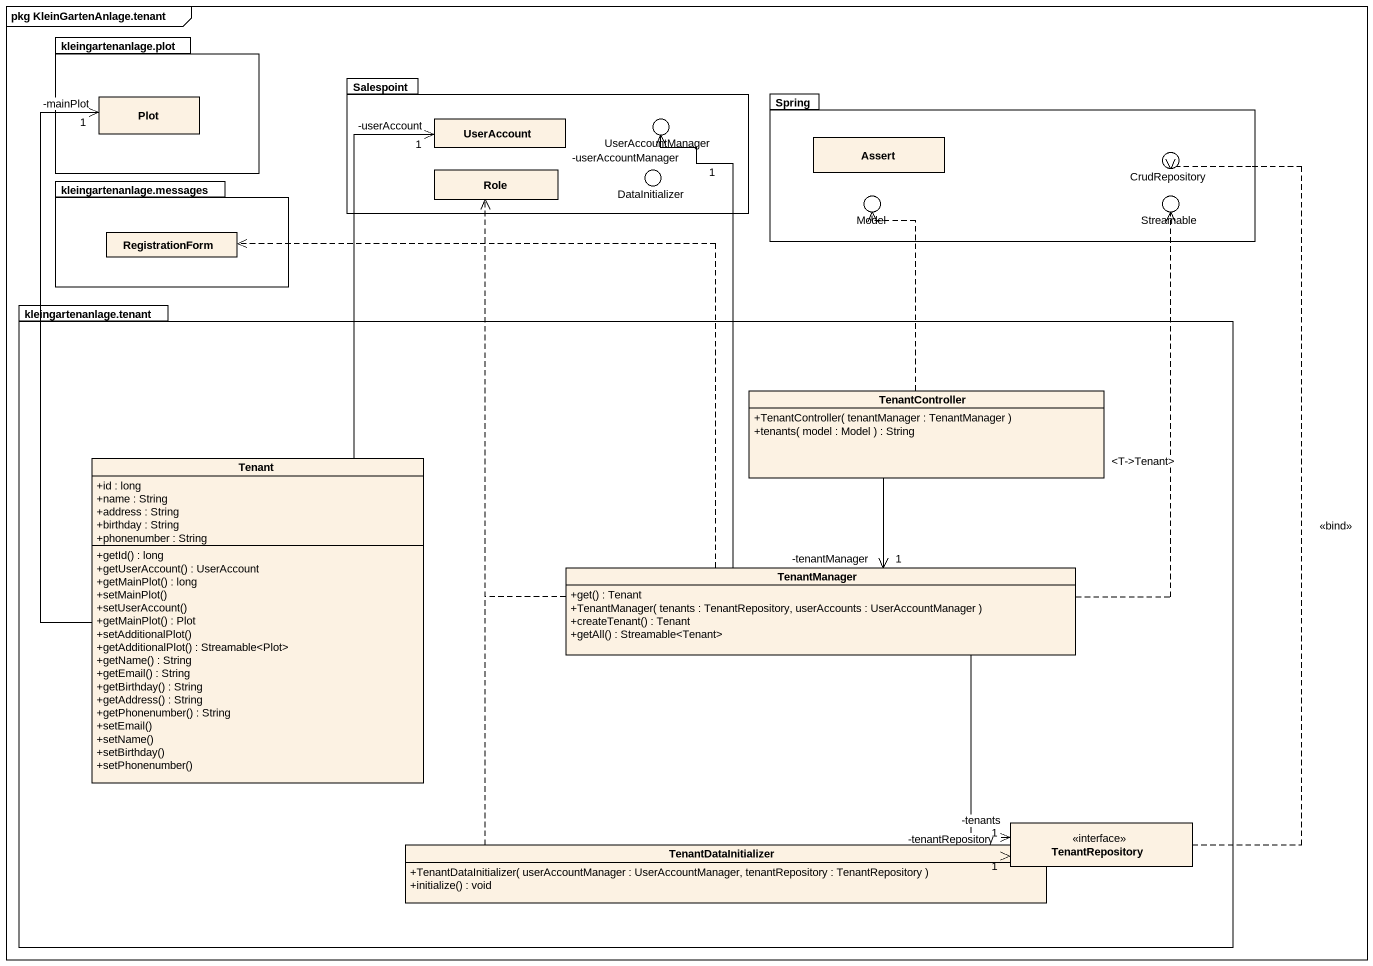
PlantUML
@startuml
mainframe pkg KleinGartenAnlage.tenant
allowmixing
hide circle
hide empty members
skinparam classAttributeIconSize 0
package "kleingartenanlage.plot" as kleingartenanlage_plot {
  class Plot
}
package Salespoint {
  class UserAccount
  class Role
}
() UserAccountManager
package Spring {
  class Assert
}
() DataInitializer
() CrudRepository
package "kleingartenanlage.messages" as kleingartenanlage_messages {
  class RegistrationForm
}
() Model
() Streamable
package "kleingartenanlage.tenant" as kleingartenanlage_tenant {
  class TenantController {
    +TenantController( tenantManager : TenantManager )
    +tenants( model : Model ) : String
  }
  class Tenant {
    +id : long
    +name : String
    +address : String
    +birthday : String
    +phonenumber : String
    +getId() : long
    +getUserAccount() : UserAccount
    +getMainPlot() : long
    +setMainPlot()
    +setUserAccount()
    +getMainPlot() : Plot
    +setAdditionalPlot()
    +getAdditionalPlot() : Streamable<Plot>
    +getName() : String
    +getEmail() : String
    +getBirthday() : String
    +getAddress() : String
    +getPhonenumber() : String
    +setEmail()
    +setName()
    +setBirthday()
    +setPhonenumber()
  }
  class TenantManager {
    +get() : Tenant
    +TenantManager( tenants : TenantRepository, userAccounts : UserAccountManager )
    +createTenant() : Tenant
    +getAll() : Streamable<Tenant>
  }
  interface TenantRepository
  class TenantDataInitializer {
    +TenantDataInitializer( userAccountManager : UserAccountManager, tenantRepository : TenantRepository )
    +initialize() : void
  }
}
Salespoint -right- UserAccountManager
Salespoint -right- DataInitializer
Spring -right- CrudRepository
Spring -left- Model
Spring -right- Streamable
TenantController .up.> Model
TenantController --> "1\n-tenantManager" TenantManager
Tenant -up-> "-mainPlot\n1" Plot
Tenant -up-> "1\n-userAccount" UserAccount
TenantManager -up-> "-userAccountManager\n1" UserAccountManager
TenantManager .up.> Role
TenantManager .up.> Streamable : <T->Tenant>
TenantManager .left.> RegistrationForm
TenantManager --> "1\n-tenants" TenantRepository
TenantRepository .up.> CrudRepository : <<bind>>
TenantDataInitializer .up.> Role
TenantDataInitializer -right-> "-tenantRepository\n1" TenantRepository
@enduml
